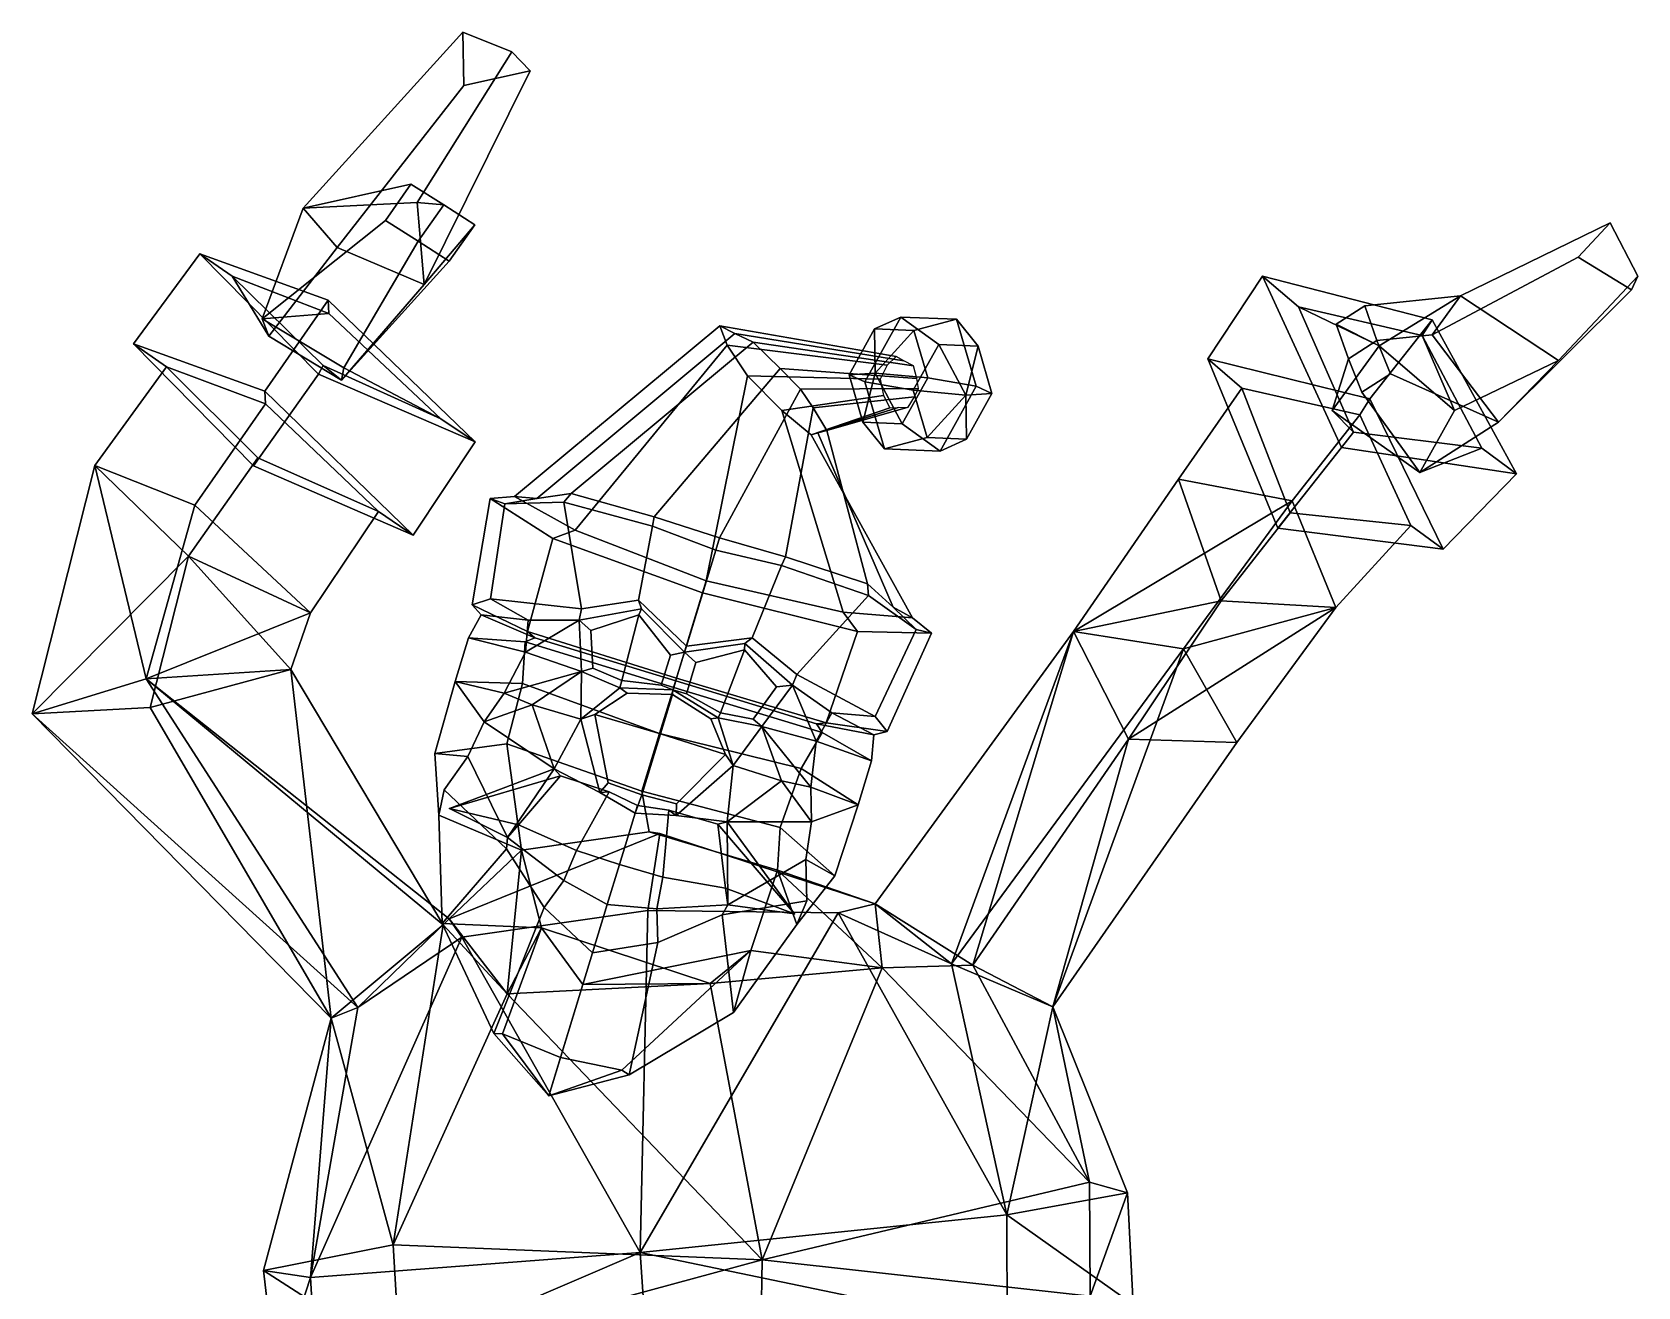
# Model space of a CAD drawing. Extents: x -182 to 281, y -162 to 401.
# Drawn here: x -181.6 to 281.2, y 39.6 to 401.4 of the extents above; entities that cross this region are included whole.
import ezdxf

# ---------------------------------------------------------------- set-up
doc = ezdxf.new("R2010")
doc.units = 0

msp = doc.modelspace()

# ---------------------------------------------------------------- linework, layer by layer
for p in [(-61.288147, 177.520264, 96.495125), (38.173832, 147.111694, 96.495125)]:
    msp.add_point(p)
for points in [[(-43.331459, 395.723022, 42.969158), (-70.581696, 352.260071, 23.750259), (-103.465965, 350.640076, 49.609447), (-57.429802, 401.415527, 58.171917)], [(-57.137585, 386.040833, 73.63443), (-57.429802, 401.415527, 58.171917), (-103.465965, 350.640076, 49.609447), (-93.678894, 339.28421, 82.69603)], [(-38.063538, 390.222717, 60.750618), (-43.331459, 395.723022, 42.969158), (-57.429802, 401.415527, 58.171917), (-57.137585, 386.040833, 73.63443)], [(-38.063538, 390.222717, 60.750618), (-68.595261, 328.654083, 54.759678), (-70.581696, 352.260071, 23.750259), (-43.331459, 395.723022, 42.969158)], [(-38.063538, 390.222717, 60.750618), (-57.137585, 386.040833, 73.63443), (-93.678894, 339.28421, 82.69603), (-68.595261, 328.654083, 54.759678)], [(-72.382866, 357.551208, -0.356585), (-79.748909, 347.099457, -2.347645), (-115.23336, 318.691681, 35.254513), (-103.465965, 350.640076, 49.609447)], [(-62.931332, 351.558563, 1.654973), (-72.382866, 357.551208, -0.356585), (-103.465965, 350.640076, 49.609447), (-70.581696, 352.260071, 23.750259)], [(-62.931332, 351.558563, 1.654973), (-70.339233, 341.091309, -0.218497), (-79.748909, 347.099457, -2.347645), (-72.382866, 357.551208, -0.356585)], [(-53.964714, 345.813354, 4.344434), (-62.931332, 351.558563, 1.654973), (-70.581696, 352.260071, 23.750259), (-68.595261, 328.654083, 54.759678)], [(-93.678894, 339.28421, 82.69603), (-103.465965, 350.640076, 49.609447), (-115.23336, 318.691681, 35.254513), (-113.314415, 313.693726, 58.700809)], [(-53.964714, 345.813354, 4.344434), (-61.356194, 335.329529, 2.358349), (-70.339233, 341.091309, -0.218497), (-62.931332, 351.558563, 1.654973)], [(-70.339233, 341.091309, -0.218497), (-91.714615, 304.635864, 26.365694), (-115.23336, 318.691681, 35.254513), (-79.748909, 347.099457, -2.347645)], [(-53.964714, 345.813354, 4.344434), (-68.595261, 328.654083, 54.759678), (-92.374031, 301.002106, 52.901009), (-61.356194, 335.329529, 2.358349)], [(264.014038, 336.540985, 135.046036), (273.203552, 346.400024, 118.29361), (230.149704, 325.334412, 68.560349), (221.941742, 314.128418, 108.054054)], [(281.239563, 331.018799, 105.087753), (258.352936, 306.765472, 55.172382), (230.149704, 325.334412, 68.560349), (273.203552, 346.400024, 118.29361)], [(279.379181, 327.081665, 128.073349), (281.239563, 331.018799, 105.087753), (273.203552, 346.400024, 118.29361), (264.014038, 336.540985, 135.046036)], [(-68.595261, 328.654083, 54.759678), (-93.678894, 339.28421, 82.69603), (-113.314415, 313.693726, 58.700809), (-92.374031, 301.002106, 52.901009)], [(-61.356194, 335.329529, 2.358349), (-92.374031, 301.002106, 52.901009), (-91.714615, 304.635864, 26.365694), (-70.339233, 341.091309, -0.218497)], [(-133.222137, 337.479706, 48.344162), (-96.224243, 324.080139, 0.219764), (-114.524834, 297.842316, -4.89197), (-152.314301, 311.488831, 40.795666)], [(-117.764183, 276.335297, 79.694145), (-99.058899, 302.796539, 90.537102), (-133.222137, 337.479706, 48.344162), (-152.314301, 311.488831, 40.795666)], [(-133.222137, 337.479706, 48.344162), (-123.859131, 330.999298, 48.049389), (-96.092262, 320.310974, 13.299046), (-96.224243, 324.080139, 0.219764)], [(-99.058899, 302.796539, 90.537102), (-97.707047, 305.268585, 78.372086), (-123.859131, 330.999298, 48.049389), (-133.222137, 337.479706, 48.344162)], [(279.379181, 327.081665, 128.073349), (264.014038, 336.540985, 135.046036), (221.941742, 314.128418, 108.054054), (241.077652, 288.895355, 85.25312)], [(-113.314415, 313.693726, 58.700809), (-115.23336, 318.691681, 35.254513), (-96.092262, 320.310974, 13.299046), (-123.859131, 330.999298, 48.049389)], [(-92.374031, 301.002106, 52.901009), (-113.314415, 313.693726, 58.700809), (-123.859131, 330.999298, 48.049389), (-97.707047, 305.268585, 78.372086)], [(177.46756, 258.369415, 89.595314), (195.823151, 281.673492, 104.334846), (173.064194, 331.020599, 55.627464), (157.256241, 307.183136, 40.417313)], [(221.947891, 318.413086, 19.353752), (204.019135, 295.70929, 3.225759), (157.256241, 307.183136, 40.417313), (173.064194, 331.020599, 55.627464)], [(195.823151, 281.673492, 104.334846), (199.296387, 286.053589, 93.787209), (183.379303, 322.2117, 56.76479), (173.064194, 331.020599, 55.627464)], [(221.947891, 318.413086, 19.353752), (173.064194, 331.020599, 55.627464), (183.379303, 322.2117, 56.76479), (219.08786, 313.886597, 29.407591)], [(279.379181, 327.081665, 128.073349), (241.077652, 288.895355, 85.25312), (258.352936, 306.765472, 55.172382), (281.239563, 331.018799, 105.087753)], [(-71.706795, 256.383179, 35.820564), (-114.524834, 297.842316, -4.89197), (-96.224243, 324.080139, 0.219764), (-53.910461, 283.259918, 43.449036)], [(-53.910461, 283.259918, 43.449036), (-96.224243, 324.080139, 0.219764), (-96.092262, 320.310974, 13.299046), (-63.774525, 289.923706, 44.340961)], [(202.522339, 322.512054, 120.898575), (230.149704, 325.334412, 68.560349), (206.688095, 310.925049, 49.770744), (194.314362, 317.193024, 112.42514)], [(205.996277, 312.531738, 125.095612), (221.941742, 314.128418, 108.054054), (230.149704, 325.334412, 68.560349), (202.522339, 322.512054, 120.898575)], [(258.352936, 306.765472, 55.172382), (228.343521, 292.335449, 42.624424), (206.688095, 310.925049, 49.770744), (230.149704, 325.334412, 68.560349)], [(-91.714615, 304.635864, 26.365694), (-63.774525, 289.923706, 44.340961), (-96.092262, 320.310974, 13.299046), (-115.23336, 318.691681, 35.254513)], [(193.160538, 292.335449, 76.481743), (206.688095, 310.925049, 49.770744), (183.379303, 322.2117, 56.76479), (199.296387, 286.053589, 93.787209)], [(228.343521, 292.335449, 42.624424), (219.08786, 313.886597, 29.407591), (183.379303, 322.2117, 56.76479), (206.688095, 310.925049, 49.770744)], [(205.996277, 312.531738, 125.095612), (202.522339, 322.512054, 120.898575), (194.314362, 317.193024, 112.42514), (197.866165, 307.205048, 116.523697)], [(-25.015427, 257.758362, 16.319866), (-42.505314, 267.548126, 37.509758), (16.609924, 316.742859, 43.510864), (18.804445, 311.180023, 32.90847)], [(-42.505314, 267.548126, 37.509758), (-36.129246, 266.958191, 60.679428), (20.984051, 314.514435, 53.793251), (16.609924, 316.742859, 43.510864)], [(69.698578, 306.59314, 22.516975), (67.50267, 307.827972, 19.859381), (16.609924, 316.742859, 43.510864), (20.984051, 314.514435, 53.793251)], [(67.50267, 307.827972, 19.859381), (64.9011, 305.409027, 16.90147), (18.804445, 311.180023, 32.90847), (16.609924, 316.742859, 43.510864)], [(58.447906, 300.57254, 28.055422), (68.853004, 319.250977, 23.087215), (61.25613, 315.834717, 9.600607), (53.898605, 302.627075, 13.113671)], [(53.898605, 302.627075, 13.113671), (61.25613, 315.834717, 9.600607), (61.410797, 303.096558, -1.106922)], [(58.447906, 300.57254, 28.055422), (72.393761, 298.136414, 34.965675), (79.751289, 311.344086, 31.452612), (68.853004, 319.250977, 23.087215)], [(68.853004, 319.250977, 23.087215), (84.89402, 318.599609, 9.376521), (72.598801, 315.374146, -0.09428), (61.25613, 315.834717, 9.600607)], [(61.25613, 315.834717, 9.600607), (72.598801, 315.374146, -0.09428), (61.410797, 303.096558, -1.106922)], [(61.410797, 303.096558, -1.106922), (72.598801, 315.374146, -0.09428), (76.583992, 301.705933, -6.276142)], [(68.853004, 319.250977, 23.087215), (79.751289, 311.344086, 31.452612), (91.093956, 310.883484, 21.757725), (84.89402, 318.599609, 9.376521)], [(72.598801, 315.374146, -0.09428), (84.89402, 318.599609, 9.376521), (90.529869, 299.269806, 0.634093), (76.583992, 301.705933, -6.276142)], [(91.093956, 310.883484, 21.757725), (95.079147, 297.215271, 15.575863), (90.529869, 299.269806, 0.634093), (84.89402, 318.599609, 9.376521)], [(197.866165, 307.205048, 116.523697), (194.314362, 317.193024, 112.42514), (206.688095, 310.925049, 49.770744), (193.160538, 292.335449, 76.481743)], [(225.114136, 252.279114, 43.367943), (204.019135, 295.70929, 3.225759), (221.947891, 318.413086, 19.353752), (246.228409, 273.989746, 59.194878)], [(246.228409, 273.989746, 59.194878), (221.947891, 318.413086, 19.353752), (219.08786, 313.886597, 29.407591), (236.220657, 281.438965, 59.723995)], [(-152.314301, 311.488831, 40.795666), (-114.524834, 297.842316, -4.89197), (-114.332039, 294.199188, 7.587333), (-142.813751, 304.902161, 40.536068)], [(-117.764183, 276.335297, 79.694145), (-152.314301, 311.488831, 40.795666), (-142.813751, 304.902161, 40.536068), (-116.50061, 278.615814, 68.430679)], [(-36.129246, 266.958191, 60.679428), (-26.232443, 268.407837, 88.605896), (26.228296, 311.96524, 66.555588), (20.984051, 314.514435, 53.793251)], [(-26.232443, 268.407837, 88.605896), (-2.307579, 261.632721, 101.565422), (34.018772, 304.453217, 72.305206), (26.228296, 311.96524, 66.555588)], [(12.745333, 243.186707, -2.974263), (-25.015427, 257.758362, 16.319866), (18.804445, 311.180023, 32.90847), (24.599674, 302.267792, 25.398046)], [(64.9011, 305.409027, 16.90147), (62.84491, 301.360229, 14.668511), (24.599674, 302.267792, 25.398046), (18.804445, 311.180023, 32.90847)], [(72.433411, 305.162292, 25.821539), (69.698578, 306.59314, 22.516975), (20.984051, 314.514435, 53.793251), (26.228296, 311.96524, 66.555588)], [(73.392418, 301.528625, 27.134125), (72.433411, 305.162292, 25.821539), (26.228296, 311.96524, 66.555588), (34.018772, 304.453217, 72.305206)], [(72.393761, 298.136414, 34.965675), (87.56691, 296.745789, 29.796492), (79.751289, 311.344086, 31.452612)], [(79.751289, 311.344086, 31.452612), (87.56691, 296.745789, 29.796492), (91.093956, 310.883484, 21.757725)], [(87.56691, 296.745789, 29.796492), (95.079147, 297.215271, 15.575863), (91.093956, 310.883484, 21.757725)], [(209.935608, 302.916687, 128.655502), (205.996277, 312.531738, 125.095612), (197.866165, 307.205048, 116.523697), (201.710739, 297.58136, 120.14817)], [(209.935608, 302.916687, 128.655502), (241.077652, 288.895355, 85.25312), (221.941742, 314.128418, 108.054054), (205.996277, 312.531738, 125.095612)], [(218.367493, 274.441833, 65.613647), (236.220657, 281.438965, 59.723995), (219.08786, 313.886597, 29.407591), (228.343521, 292.335449, 42.624424)], [(177.46756, 258.369415, 89.595314), (157.256241, 307.183136, 40.417313), (167.079407, 298.744598, 41.574425), (181.033524, 262.802155, 78.861771)], [(204.019135, 295.70929, 3.225759), (201.148361, 291.089935, 13.430291), (167.079407, 298.744598, 41.574425), (157.256241, 307.183136, 40.417313)], [(201.710739, 297.58136, 120.14817), (197.866165, 307.205048, 116.523697), (193.160538, 292.335449, 76.481743), (218.367493, 274.441833, 65.613647)], [(241.077652, 288.895355, 85.25312), (218.367493, 274.441833, 65.613647), (228.343521, 292.335449, 42.624424), (258.352936, 306.765472, 55.172382)], [(-142.813751, 304.902161, 40.536068), (-114.332039, 294.199188, 7.587333), (-134.7117, 265.024017, 1.205605), (-163.485367, 276.44104, 32.34222)], [(-136.455444, 250.316162, 57.874973), (-116.50061, 278.615814, 68.430679), (-142.813751, 304.902161, 40.536068), (-163.485367, 276.44104, 32.34222)], [(-117.764183, 276.335297, 79.694145), (-71.706795, 256.383179, 35.820564), (-53.910461, 283.259918, 43.449036), (-99.058899, 302.796539, 90.537102)], [(-99.058899, 302.796539, 90.537102), (-53.910461, 283.259918, 43.449036), (-63.774525, 289.923706, 44.340961), (-97.707047, 305.268585, 78.372086)], [(-92.374031, 301.002106, 52.901009), (-97.707047, 305.268585, 78.372086), (-63.774525, 289.923706, 44.340961), (-91.714615, 304.635864, 26.365694)], [(16.523237, 255.543701, 108.993706), (39.87957, 298.496796, 75.548729), (34.018772, 304.453217, 72.305206), (-2.307579, 261.632721, 101.565422)], [(12.745333, 243.186707, -2.974263), (24.599674, 302.267792, 25.398046), (34.562496, 292.326996, 31.566265), (52.198772, 234.151611, 16.319864)], [(63.792992, 296.578064, 16.024563), (34.562496, 292.326996, 31.566265), (24.599674, 302.267792, 25.398046), (62.84491, 301.360229, 14.668511)], [(73.859673, 298.671478, 27.827011), (73.392418, 301.528625, 27.134125), (34.018772, 304.453217, 72.305206), (39.87957, 298.496796, 75.548729)], [(53.898605, 302.627075, 13.113671), (61.410797, 303.096558, -1.106922), (57.883747, 288.958832, 6.931847)], [(58.447906, 300.57254, 28.055422), (53.898605, 302.627075, 13.113671), (57.883747, 288.958832, 6.931847), (64.083733, 281.242737, 19.313017)], [(57.883747, 288.958832, 6.931847), (61.410797, 303.096558, -1.106922), (69.226418, 288.49826, -2.76304)], [(61.410797, 303.096558, -1.106922), (76.583992, 301.705933, -6.276142), (69.226418, 288.49826, -2.76304)], [(69.226418, 288.49826, -2.76304), (76.583992, 301.705933, -6.276142), (90.529869, 299.269806, 0.634093), (80.124748, 280.59137, 5.602323)], [(209.935608, 302.916687, 128.655502), (201.710739, 297.58136, 120.14817), (218.367493, 274.441833, 65.613647), (241.077652, 288.895355, 85.25312)], [(-71.706795, 256.383179, 35.820564), (-81.747459, 263.155457, 36.767052), (-114.332039, 294.199188, 7.587333), (-114.524834, 297.842316, -4.89197)], [(16.523237, 255.543701, 108.993706), (35.539639, 250.061676, 101.565422), (43.517406, 293.088989, 71.496147), (39.87957, 298.496796, 75.548729)], [(65.650902, 293.070526, 18.393976), (42.943272, 285.237457, 41.267895), (34.562496, 292.326996, 31.566265), (63.792992, 296.578064, 16.024563)], [(73.859673, 298.671478, 27.827011), (39.87957, 298.496796, 75.548729), (43.517406, 293.088989, 71.496147), (72.724472, 296.205475, 26.605541)], [(72.724472, 296.205475, 26.605541), (43.517406, 293.088989, 71.496147), (47.498814, 286.517059, 64.743851), (70.93766, 293.242096, 24.637871)], [(58.447906, 300.57254, 28.055422), (64.083733, 281.242737, 19.313017), (76.378906, 284.46817, 28.783852), (72.393761, 298.136414, 34.965675)], [(72.393761, 298.136414, 34.965675), (76.378906, 284.46817, 28.783852), (87.56691, 296.745789, 29.796492)], [(76.378906, 284.46817, 28.783852), (87.721573, 284.007599, 19.088964), (87.56691, 296.745789, 29.796492)], [(87.721573, 284.007599, 19.088964), (80.124748, 280.59137, 5.602323), (90.529869, 299.269806, 0.634093), (95.079147, 297.215271, 15.575863)], [(87.56691, 296.745789, 29.796492), (87.721573, 284.007599, 19.088964), (95.079147, 297.215271, 15.575863)], [(148.86731, 272.524384, 24.601927), (161.116409, 237.444519, 62.584347), (181.033524, 262.802155, 78.861771), (167.079407, 298.744598, 41.574425)], [(201.148361, 291.089935, 13.430291), (181.583893, 266.22821, -3.994285), (148.86731, 272.524384, 24.601927), (167.079407, 298.744598, 41.574425)], [(-134.7117, 265.024017, 1.205605), (-114.332039, 294.199188, 7.587333), (-81.747459, 263.155457, 36.767052), (-101.34845, 233.962402, 28.507124)], [(52.198772, 234.151611, 16.319864), (34.562496, 292.326996, 31.566265), (42.943272, 285.237457, 41.267895), (72.17292, 232.487488, 37.509758)], [(59.162842, 242.299866, 88.605896), (47.498814, 286.517059, 64.743851), (43.517406, 293.088989, 71.496147), (35.539639, 250.061676, 101.565422)], [(68.016975, 293.191772, 21.186226), (44.897614, 285.904083, 51.75639), (42.943272, 285.237457, 41.267895), (65.650902, 293.070526, 18.393976)], [(70.93766, 293.242096, 24.637871), (47.498814, 286.517059, 64.743851), (44.897614, 285.904083, 51.75639), (68.016975, 293.191772, 21.186226)], [(218.367493, 274.441833, 65.613647), (193.160538, 292.335449, 76.481743), (199.296387, 286.053589, 93.787209), (236.220657, 281.438965, 59.723995)], [(225.114136, 252.279114, 43.367943), (215.844727, 259.170288, 43.870655), (201.148361, 291.089935, 13.430291), (204.019135, 295.70929, 3.225759)], [(64.083733, 281.242737, 19.313017), (57.883747, 288.958832, 6.931847), (69.226418, 288.49826, -2.76304), (80.124748, 280.59137, 5.602323)], [(194.209778, 235.525635, 27.037722), (181.583893, 266.22821, -3.994285), (201.148361, 291.089935, 13.430291), (215.844727, 259.170288, 43.870655)], [(72.17292, 232.487488, 37.509758), (42.943272, 285.237457, 41.267895), (44.897614, 285.904083, 51.75639), (66.557045, 235.563843, 60.679428)], [(66.557045, 235.563843, 60.679428), (44.897614, 285.904083, 51.75639), (47.498814, 286.517059, 64.743851), (59.162842, 242.299866, 88.605896)], [(64.083733, 281.242737, 19.313017), (80.124748, 280.59137, 5.602323), (87.721573, 284.007599, 19.088964), (76.378906, 284.46817, 28.783852)], [(246.228409, 273.989746, 59.194878), (236.220657, 281.438965, 59.723995), (199.296387, 286.053589, 93.787209), (195.823151, 281.673492, 104.334846)], [(-101.34845, 233.962402, 28.507124), (-81.747459, 263.155457, 36.767052), (-116.50061, 278.615814, 68.430679), (-136.455444, 250.316162, 57.874973)], [(-117.764183, 276.335297, 79.694145), (-116.50061, 278.615814, 68.430679), (-81.747459, 263.155457, 36.767052), (-71.706795, 256.383179, 35.820564)], [(225.114136, 252.279114, 43.367943), (246.228409, 273.989746, 59.194878), (195.823151, 281.673492, 104.334846), (177.46756, 258.369415, 89.595314)], [(-163.485367, 276.44104, 32.34222), (-148.709091, 214.89859, -8.224616), (-181.562134, 204.868652, 18.685047)], [(-136.455444, 250.316162, 57.874973), (-163.485367, 276.44104, 32.34222), (-181.562134, 204.868652, 18.685047)], [(-163.485367, 276.44104, 32.34222), (-134.7117, 265.024017, 1.205605), (-148.709091, 214.89859, -8.224616)], [(161.116409, 237.444519, 62.584347), (148.86731, 272.524384, 24.601927), (118.586517, 228.606995, 19.969505)], [(181.583893, 266.22821, -3.994285), (118.586517, 228.606995, 19.969505), (148.86731, 272.524384, 24.601927)], [(-101.34845, 233.962402, 28.507124), (-148.709091, 214.89859, -8.224616), (-134.7117, 265.024017, 1.205605)], [(-49.439419, 237.964417, 77.739914), (-45.282684, 265.402649, 61.73048), (-49.538864, 266.960541, 35.851646), (-54.737995, 236.276001, 40.018829)], [(-54.737995, 236.276001, 40.018829), (-49.538864, 266.960541, 35.851646), (-31.511503, 255.420532, 12.511165), (-38.794083, 228.537994, 13.866787)], [(-45.282684, 265.402649, 61.73048), (-36.129246, 266.958191, 60.679428), (-42.505314, 267.548126, 37.509758), (-49.538864, 266.960541, 35.851646)], [(-49.538864, 266.960541, 35.851646), (-42.505314, 267.548126, 37.509758), (-25.015427, 257.758362, 16.319866), (-31.511503, 255.420532, 12.511165)], [(-23.175226, 235.089172, 96.802116), (-28.318348, 265.834351, 92.966484), (-45.282684, 265.402649, 61.73048), (-49.439419, 237.964417, 77.739914)], [(-28.318348, 265.834351, 92.966484), (-26.232443, 268.407837, 88.605896), (-36.129246, 266.958191, 60.679428), (-45.282684, 265.402649, 61.73048)], [(-2.718403, 258.959625, 106.255333), (-2.307579, 261.632721, 101.565422), (-26.232443, 268.407837, 88.605896), (-28.318348, 265.834351, 92.966484)], [(-6.768889, 237.650024, 108.592934), (-2.718403, 258.959625, 106.255333), (-28.318348, 265.834351, 92.966484), (-23.175226, 235.089172, 96.802116)], [(181.583893, 266.22821, -3.994285), (150.234543, 223.536316, -4.016514), (118.586517, 228.606995, 19.969505)], [(194.209778, 235.525635, 27.037722), (150.234543, 223.536316, -4.016514), (181.583893, 266.22821, -3.994285)], [(15.459781, 252.065277, 112.282356), (16.523237, 255.543701, 108.993706), (-2.307579, 261.632721, 101.565422), (-2.718403, 258.959625, 106.255333)], [(161.116409, 237.444519, 62.584347), (194.209778, 235.525635, 27.037722), (215.844727, 259.170288, 43.870655), (181.033524, 262.802155, 78.861771)], [(225.114136, 252.279114, 43.367943), (177.46756, 258.369415, 89.595314), (181.033524, 262.802155, 78.861771), (215.844727, 259.170288, 43.870655)], [(-38.794083, 228.537994, 13.866787), (-31.511503, 255.420532, 12.511165), (11.688207, 239.729004, -7.526242), (4.160269, 215.106262, -5.901319)], [(-31.511503, 255.420532, 12.511165), (-25.015427, 257.758362, 16.319866), (12.745333, 243.186707, -2.974263), (11.688207, 239.729004, -7.526242)], [(6.995676, 224.380432, 112.074959), (15.459781, 252.065277, 112.282356), (-2.718403, 258.959625, 106.255333), (-6.768889, 237.650024, 108.592934)], [(15.459781, 252.065277, 112.282356), (34.385452, 247.615845, 106.255333), (35.539639, 250.061676, 101.565422), (16.523237, 255.543701, 108.993706)], [(-136.455444, 250.316162, 57.874973), (-181.562134, 204.868652, 18.685047), (-147.512222, 206.663635, 48.176128)], [(-136.455444, 250.316162, 57.874973), (-147.512222, 206.663635, 48.176128), (-106.953873, 217.637909, 24.349375)], [(-136.455444, 250.316162, 57.874973), (-106.953873, 217.637909, 24.349375), (-101.34845, 233.962402, 28.507124)], [(6.995676, 224.380432, 112.074959), (25.977287, 226.794189, 108.592934), (34.385452, 247.615845, 106.255333), (15.459781, 252.065277, 112.282356)], [(34.385452, 247.615845, 106.255333), (59.453072, 238.999939, 92.966484), (59.162842, 242.299866, 88.605896), (35.539639, 250.061676, 101.565422)], [(25.977287, 226.794189, 108.592934), (38.830673, 216.13208, 96.802124), (59.453072, 238.999939, 92.966484), (34.385452, 247.615845, 106.255333)], [(56.276978, 228.580902, 12.511165), (11.688207, 239.729004, -7.526242), (12.745333, 243.186707, -2.974263), (52.198772, 234.151611, 16.319864)], [(59.453072, 238.999939, 92.966484), (73.275734, 229.155701, 61.73048), (66.557045, 235.563843, 60.679428), (59.162842, 242.299866, 88.605896)], [(-49.439419, 237.964417, 77.739914), (-54.737995, 236.276001, 40.018829), (-52.165653, 233.383789, 41.26128), (-38.581959, 231.867706, 78.249641)], [(-54.737995, 236.276001, 40.018829), (-38.794083, 228.537994, 13.866787), (-36.64621, 226.718018, 14.896185), (-52.165653, 233.383789, 41.26128)], [(-38.581959, 231.867706, 78.249641), (-23.859228, 231.850739, 94.976685), (-23.175226, 235.089172, 96.802116), (-49.439419, 237.964417, 77.739914)], [(-6.768889, 237.650024, 108.592934), (-23.175226, 235.089172, 96.802116), (-23.859228, 231.850739, 94.976685), (-5.916211, 235.073608, 107.094681)], [(6.995676, 224.380432, 112.074959), (-6.768889, 237.650024, 108.592934), (-5.916211, 235.073608, 107.094681), (6.445548, 222.581055, 109.102104)], [(47.281986, 202.221893, 13.866786), (4.160269, 215.106262, -5.901319), (11.688207, 239.729004, -7.526242), (56.276978, 228.580902, 12.511165)], [(38.830673, 216.13208, 96.802124), (61.378555, 204.083954, 77.739914), (73.275734, 229.155701, 61.73048), (59.453072, 238.999939, 92.966484)], [(161.116409, 237.444519, 62.584347), (118.586517, 228.606995, 19.969505), (134.459152, 197.562866, 52.584377)], [(194.209778, 235.525635, 27.037722), (161.116409, 237.444519, 62.584347), (134.459152, 197.562866, 52.584377)], [(-101.34845, 233.962402, 28.507124), (-106.953873, 217.637909, 24.349375), (-148.709091, 214.89859, -8.224616)], [(-38.581959, 231.867706, 78.249641), (-52.165653, 233.383789, 41.26128), (-55.771378, 226.735535, 42.462151), (-39.361099, 222.571838, 78.655991)], [(-55.771378, 226.735535, 42.462151), (-52.165653, 233.383789, 41.26128), (-36.64621, 226.718018, 14.896185), (-39.411728, 225.58139, 12.672511)], [(-39.361099, 222.571838, 78.655991), (-23.859228, 231.850739, 94.976685), (-38.581959, 231.867706, 78.249641)], [(-23.227762, 217.053162, 98.549286), (-23.859228, 231.850739, 94.976685), (-39.361099, 222.571838, 78.655991)], [(-6.717848, 233.336914, 104.469696), (-5.916211, 235.073608, 107.094681), (-23.859228, 231.850739, 94.976685), (-20.580158, 228.823944, 94.654121)], [(-19.976107, 217.983826, 97.547943), (-20.580158, 228.823944, 94.654121), (-23.859228, 231.850739, 94.976685), (-23.227762, 217.053162, 98.549286)], [(-11.557024, 214.432617, 102.640167), (-6.717848, 233.336914, 104.469696), (-20.580158, 228.823944, 94.654121), (-19.976107, 217.983826, 97.547943)], [(2.451515, 221.779114, 106.095726), (-6.717848, 233.336914, 104.469696), (-11.557024, 214.432617, 102.640167), (-0.214114, 213.060242, 106.939926)], [(-6.717848, 233.336914, 104.469696), (2.451515, 221.779114, 106.095726), (6.445548, 222.581055, 109.102104), (-5.916211, 235.073608, 107.094681)], [(77.67543, 228.06723, 35.851646), (56.276978, 228.580902, 12.511165), (52.198772, 234.151611, 16.319864), (72.17292, 232.487488, 37.509758)], [(73.275734, 229.155701, 61.73048), (77.67543, 228.06723, 35.851646), (72.17292, 232.487488, 37.509758), (66.557045, 235.563843, 60.679428)], [(194.209778, 235.525635, 27.037722), (134.459152, 197.562866, 52.584377), (165.63797, 196.576965, 22.673141)], [(194.209778, 235.525635, 27.037722), (165.63797, 196.576965, 22.673141), (150.234543, 223.536316, -4.016514)], [(-38.794083, 228.537994, 13.866787), (4.160269, 215.106262, -5.901319), (3.939982, 214.385712, -2.27502), (-36.64621, 226.718018, 14.896185)], [(6.995676, 224.380432, 112.074959), (6.445548, 222.581055, 109.102104), (23.829668, 225.13504, 107.094681), (25.977287, 226.794189, 108.592934)], [(25.977287, 226.794189, 108.592934), (23.829668, 225.13504, 107.094681), (37.586826, 213.064789, 94.976685), (38.830673, 216.13208, 96.802124)], [(64.827133, 199.721283, 40.018829), (47.281986, 202.221893, 13.866786), (56.276978, 228.580902, 12.511165), (77.67543, 228.06723, 35.851646)], [(61.378555, 204.083954, 77.739914), (64.827133, 199.721283, 40.018829), (77.67543, 228.06723, 35.851646), (73.275734, 229.155701, 61.73048)], [(89.60009, 132.402771, 38.281456), (118.586517, 228.606995, 19.969505), (61.45768, 150.016907, -3.202305)], [(83.396431, 132.74173, -37.31321), (61.45768, 150.016907, -3.202305), (118.586517, 228.606995, 19.969505)], [(83.396431, 132.74173, -37.31321), (118.586517, 228.606995, 19.969505), (150.234543, 223.536316, -4.016514)], [(89.60009, 132.402771, 38.281456), (134.459152, 197.562866, 52.584377), (118.586517, 228.606995, 19.969505)], [(-39.361099, 222.571838, 78.655991), (-55.771378, 226.735535, 42.462151), (-59.649742, 214.124481, 44.641083), (-45.525993, 210.758972, 78.504814)], [(-59.649742, 214.124481, 44.641083), (-55.771378, 226.735535, 42.462151), (-39.411728, 225.58139, 12.672511), (-40.206776, 213.592957, 11.188781)], [(-45.525993, 210.758972, 78.504814), (-23.227762, 217.053162, 98.549286), (-39.361099, 222.571838, 78.655991)], [(-40.206776, 213.592957, 11.188781), (-39.411728, 225.58139, 12.672511), (3.34281, 212.432434, -2.405131), (-0.7142, 199.162598, -0.945824)], [(-39.411728, 225.58139, 12.672511), (-36.64621, 226.718018, 14.896185), (3.939982, 214.385712, -2.27502), (3.34281, 212.432434, -2.405131)], [(-0.214114, 213.060242, 106.939926), (3.141952, 211.775452, 110.144325), (6.445548, 222.581055, 109.102104), (2.451515, 221.779114, 106.095726)], [(6.997654, 210.575073, 107.318283), (9.776532, 219.664368, 106.276039), (6.445548, 222.581055, 109.102104), (3.141952, 211.775452, 110.144325)], [(23.793125, 223.28186, 104.268646), (23.829668, 225.13504, 107.094681), (6.445548, 222.581055, 109.102104), (9.776532, 219.664368, 106.276039)], [(9.776532, 219.664368, 106.276039), (6.997654, 210.575073, 107.318283), (16.858625, 205.104706, 102.009956), (23.793125, 223.28186, 104.268646)], [(16.858625, 205.104706, 102.009956), (26.294333, 203.261475, 95.723228), (32.983051, 212.572968, 92.150627), (23.793125, 223.28186, 104.268646)], [(23.793125, 223.28186, 104.268646), (32.983051, 212.572968, 92.150627), (37.586826, 213.064789, 94.976685), (23.829668, 225.13504, 107.094681)], [(112.626999, 120.354584, -5.009046), (83.396431, 132.74173, -37.31321), (150.234543, 223.536316, -4.016514)], [(165.63797, 196.576965, 22.673141), (112.626999, 120.354584, -5.009046), (150.234543, 223.536316, -4.016514)], [(-63.074158, 144.032959, 46.846607), (-148.709091, 214.89859, -8.224616), (-106.953873, 217.637909, 24.349375)], [(-147.512222, 206.663635, 48.176128), (-95.330513, 117.085205, 29.296951), (-106.953873, 217.637909, 24.349375)], [(-95.330513, 117.085205, 29.296951), (-63.074158, 144.032959, 46.846607), (-106.953873, 217.637909, 24.349375)], [(-11.557024, 214.432617, 102.640167), (-19.976107, 217.983826, 97.547943), (-23.227762, 217.053162, 98.549286), (-12.164998, 212.331512, 104.835999)], [(-87.646973, 120.114136, -11.444348), (-181.562134, 204.868652, 18.685047), (-148.709091, 214.89859, -8.224616)], [(-63.074158, 144.032959, 46.846607), (-61.383694, 145.71759, 5.24314), (-148.709091, 214.89859, -8.224616)], [(-87.646973, 120.114136, -11.444348), (-148.709091, 214.89859, -8.224616), (-61.383694, 145.71759, 5.24314)], [(-55.973637, 192.565308, 78.12674), (-51.242462, 202.548157, 77.948036), (-59.649742, 214.124481, 44.641083), (-65.534309, 193.38446, 46.003769)], [(-65.534309, 193.38446, 46.003769), (-59.649742, 214.124481, 44.641083), (-40.206776, 213.592957, 11.188781), (-44.707779, 196.159485, 14.099626)], [(-45.525993, 210.758972, 78.504814), (-59.649742, 214.124481, 44.641083), (-51.242462, 202.548157, 77.948036)], [(-37.488949, 207.447723, 101.72583), (-23.227762, 217.053162, 98.549286), (-45.525993, 210.758972, 78.504814)], [(-44.707779, 196.159485, 14.099626), (-40.206776, 213.592957, 11.188781), (-0.7142, 199.162598, -0.945824), (-5.789786, 182.561066, 3.485335)], [(-37.488949, 207.447723, 101.72583), (-23.451691, 203.316467, 104.760269), (-23.227762, 217.053162, 98.549286)], [(-23.451691, 203.316467, 104.760269), (-12.164998, 212.331512, 104.835999), (-23.227762, 217.053162, 98.549286)], [(-11.557024, 214.432617, 102.640167), (-12.164998, 212.331512, 104.835999), (3.141952, 211.775452, 110.144325), (-0.214114, 213.060242, 106.939926)], [(46.140728, 199.425415, 12.67251), (3.34281, 212.432434, -2.405131), (3.939982, 214.385712, -2.27502), (44.483604, 201.914124, 14.896184)], [(47.281986, 202.221893, 13.866786), (44.483604, 201.914124, 14.896184), (3.939982, 214.385712, -2.27502), (4.160269, 215.106262, -5.901319)], [(26.294333, 203.261475, 95.723228), (28.78862, 201.150146, 98.549286), (37.586826, 213.064789, 94.976685), (32.983051, 212.572968, 92.150627)], [(28.78862, 201.150146, 98.549286), (44.415833, 196.958679, 78.655991), (37.586826, 213.064789, 94.976685)], [(48.968079, 205.100952, 78.249641), (61.378555, 204.083954, 77.739914), (38.830673, 216.13208, 96.802124), (37.586826, 213.064789, 94.976685)], [(44.415833, 196.958679, 78.655991), (48.968079, 205.100952, 78.249641), (37.586826, 213.064789, 94.976685)], [(-51.242462, 202.548157, 77.948036), (-37.488949, 207.447723, 101.72583), (-45.525993, 210.758972, 78.504814)], [(-19.362778, 204.659302, 122.216965), (-10.091679, 210.780518, 121.01963), (-12.164998, 212.331512, 104.835999), (-23.451691, 203.316467, 104.760269)], [(-0.471216, 199.073578, 128.666168), (2.983714, 210.374146, 124.536148), (-10.091679, 210.780518, 121.01963), (-19.362778, 204.659302, 122.216965)], [(2.983714, 210.374146, 124.536148), (3.141952, 211.775452, 110.144325), (-12.164998, 212.331512, 104.835999), (-10.091679, 210.780518, 121.01963)], [(40.095997, 189.041931, 11.188781), (-0.7142, 199.162598, -0.945824), (3.34281, 212.432434, -2.405131), (46.140728, 199.425415, 12.67251)], [(-0.471216, 199.073578, 128.666168), (18.314104, 193.14032, 122.216965), (14.05095, 203.399384, 121.01963), (2.983714, 210.374146, 124.536148)], [(2.983714, 210.374146, 124.536148), (14.05095, 203.399384, 121.01963), (16.142923, 203.67691, 104.835999), (3.141952, 211.775452, 110.144325)], [(16.858625, 205.104706, 102.009956), (6.997654, 210.575073, 107.318283), (3.141952, 211.775452, 110.144325), (16.142923, 203.67691, 104.835999)], [(-147.512222, 206.663635, 48.176128), (-181.562134, 204.868652, 18.685047), (-95.330513, 117.085205, 29.296951)], [(-95.330513, 117.085205, 29.296951), (-181.562134, 204.868652, 18.685047), (-87.646973, 120.114136, -11.444348)], [(-31.118048, 188.96405, 98.608398), (-37.488949, 207.447723, 101.72583), (-51.242462, 202.548157, 77.948036)], [(-31.118048, 188.96405, 98.608398), (-23.451691, 203.316467, 104.760269), (-37.488949, 207.447723, 101.72583)], [(-15.539255, 184.931427, 117.381264), (-19.362778, 204.659302, 122.216965), (-23.451691, 203.316467, 104.760269), (-17.896173, 182.181641, 104.511536)], [(-5.865807, 181.42865, 122.61129), (-0.471216, 199.073578, 128.666168), (-19.362778, 204.659302, 122.216965), (-15.539255, 184.931427, 117.381264)], [(18.314104, 193.14032, 122.216965), (20.458872, 189.891663, 104.760262), (16.142923, 203.67691, 104.835999), (14.05095, 203.399384, 121.01963)], [(16.858625, 205.104706, 102.009956), (16.142923, 203.67691, 104.835999), (28.78862, 201.150146, 98.549286), (26.294333, 203.261475, 95.723228)], [(20.458872, 189.891663, 104.760262), (28.78862, 201.150146, 98.549286), (16.142923, 203.67691, 104.835999)], [(48.968079, 205.100952, 78.249641), (44.415833, 196.958679, 78.655991), (60.348888, 191.234009, 42.462151), (61.077271, 198.761963, 41.26128)], [(61.378555, 204.083954, 77.739914), (48.968079, 205.100952, 78.249641), (61.077271, 198.761963, 41.26128), (64.827133, 199.721283, 40.018829)], [(-55.973637, 192.565308, 78.12674), (-44.589134, 169.213684, 104.917747), (-31.118048, 188.96405, 98.608398), (-51.242462, 202.548157, 77.948036)], [(-17.896173, 182.181641, 104.511536), (-23.451691, 203.316467, 104.760269), (-31.118048, 188.96405, 98.608398)], [(-5.865807, 181.42865, 122.61129), (4.112568, 178.923279, 117.381264), (18.314104, 193.14032, 122.216965), (-0.471216, 199.073578, 128.666168)], [(34.078831, 172.071991, 14.099626), (-5.789786, 182.561066, 3.485335), (-0.7142, 199.162598, -0.945824), (40.095997, 189.041931, 11.188781)], [(34.40646, 185.467102, 101.72583), (28.78862, 201.150146, 98.549286), (20.458872, 189.891663, 104.760262)], [(34.40646, 185.467102, 101.72583), (42.921093, 183.717957, 78.504814), (28.78862, 201.150146, 98.549286)], [(42.921093, 183.717957, 78.504814), (44.415833, 196.958679, 78.655991), (28.78862, 201.150146, 98.549286)], [(56.512188, 178.610229, 44.641083), (40.095997, 189.041931, 11.188781), (46.140728, 199.425415, 12.67251), (60.348888, 191.234009, 42.462151)], [(64.827133, 199.721283, 40.018829), (61.077271, 198.761963, 41.26128), (44.483604, 201.914124, 14.896184), (47.281986, 202.221893, 13.866786)], [(60.348888, 191.234009, 42.462151), (46.140728, 199.425415, 12.67251), (44.483604, 201.914124, 14.896184), (61.077271, 198.761963, 41.26128)], [(-64.339066, 175.648376, 50.112881), (-65.534309, 193.38446, 46.003769), (-44.707779, 196.159485, 14.099626), (-40.513615, 165.559753, 33.891212)], [(-40.513615, 165.559753, 33.891212), (-44.707779, 196.159485, 14.099626), (-5.789786, 182.561066, 3.485335), (-3.708662, 170.821472, 8.910212)], [(44.415833, 196.958679, 78.655991), (42.921093, 183.717957, 78.504814), (56.512188, 178.610229, 44.641083), (60.348888, 191.234009, 42.462151)], [(112.626999, 120.354584, -5.009046), (134.459152, 197.562866, 52.584377), (89.60009, 132.402771, 38.281456)], [(165.63797, 196.576965, 22.673141), (134.459152, 197.562866, 52.584377), (112.626999, 120.354584, -5.009046)], [(-64.339066, 175.648376, 50.112881), (-62.825714, 182.887695, 81.29702), (-55.973637, 192.565308, 78.12674), (-65.534309, 193.38446, 46.003769)], [(-55.973637, 192.565308, 78.12674), (-62.825714, 182.887695, 81.29702), (-44.877762, 165.932983, 95.906563), (-44.589134, 169.213684, 104.917747)], [(4.112568, 178.923279, 117.381264), (4.03469, 175.476685, 104.511536), (20.458872, 189.891663, 104.760262), (18.314104, 193.14032, 122.216965)], [(4.03469, 175.476685, 104.511536), (18.788813, 173.705994, 98.608398), (20.458872, 189.891663, 104.760262)], [(18.788813, 173.705994, 98.608398), (34.40646, 185.467102, 101.72583), (20.458872, 189.891663, 104.760262)], [(-29.270603, 186.913696, 112.60862), (-31.118048, 188.96405, 98.608398), (-61.288147, 177.520264, 96.495125)], [(-61.288147, 177.520264, 96.495125), (-31.118048, 188.96405, 98.608398), (-44.589134, 169.213684, 104.917747)], [(-41.405651, 172.796051, 115.002632), (-29.270603, 186.913696, 112.60862), (-61.288147, 177.520264, 96.495125)], [(-15.292117, 182.365784, 112.725731), (-29.270603, 186.913696, 112.60862), (-41.405651, 172.796051, 115.002632), (-24.628557, 165.375336, 123.670197)], [(-29.270603, 186.913696, 112.60862), (-15.292117, 182.365784, 112.725731), (-17.896173, 182.181641, 104.511536), (-31.118048, 188.96405, 98.608398)], [(18.788813, 173.705994, 98.608398), (43.068829, 173.714294, 77.948036), (34.40646, 185.467102, 101.72583)], [(49.793045, 158.125366, 46.003769), (34.078831, 172.071991, 14.099626), (40.095997, 189.041931, 11.188781), (56.512188, 178.610229, 44.641083)], [(43.068829, 173.714294, 77.948036), (42.921093, 183.717957, 78.504814), (34.40646, 185.467102, 101.72583)], [(-44.877762, 165.932983, 95.906563), (-62.825714, 182.887695, 81.29702), (-64.339066, 175.648376, 50.112881), (-63.369442, 144.349823, 66.107307)], [(-24.628557, 165.375336, 123.670197), (-12.264705, 161.382568, 124.353905), (-7.070075, 178.373413, 115.474297), (-15.292117, 182.365784, 112.725731)], [(-5.865807, 181.42865, 122.61129), (-15.539255, 184.931427, 117.381264), (-17.896173, 182.181641, 104.511536), (-7.745685, 176.163605, 110.431023)], [(-7.070075, 178.373413, 115.474297), (-7.745685, 176.163605, 110.431023), (-17.896173, 182.181641, 104.511536), (-15.292117, 182.365784, 112.725731)], [(-5.865807, 181.42865, 122.61129), (-7.745685, 176.163605, 110.431023), (4.03469, 175.476685, 104.511536), (4.112568, 178.923279, 117.381264)], [(33.305546, 159.780701, 29.632683), (-3.708662, 170.821472, 8.910212), (-5.789786, 182.561066, 3.485335), (34.078831, 172.071991, 14.099626)], [(42.921093, 183.717957, 78.504814), (43.068829, 173.714294, 77.948036), (56.512188, 178.610229, 44.641083)], [(-44.589134, 169.213684, 104.917747), (-41.405651, 172.796051, 115.002632), (-61.288147, 177.520264, 96.495125)], [(0.218129, 157.778931, 123.670197), (1.978814, 177.085541, 112.725731), (-7.070075, 178.373413, 115.474297), (-12.264705, 161.382568, 124.353905)], [(-7.070075, 178.373413, 115.474297), (1.978814, 177.085541, 112.725731), (4.03469, 175.476685, 104.511536), (-7.745685, 176.163605, 110.431023)], [(1.978814, 177.085541, 112.725731), (0.218129, 157.778931, 123.670197), (18.276581, 154.549377, 115.002632), (16.110661, 173.039246, 112.60862)], [(16.110661, 173.039246, 112.60862), (18.788813, 173.705994, 98.608398), (4.03469, 175.476685, 104.511536), (1.978814, 177.085541, 112.725731)], [(41.408817, 162.79248, 78.12674), (49.793045, 158.125366, 46.003769), (56.512188, 178.610229, 44.641083), (43.068829, 173.714294, 77.948036)], [(-63.369442, 144.349823, 66.107307), (-64.339066, 175.648376, 50.112881), (-40.513615, 165.559753, 33.891212), (-34.731022, 143.156067, 62.074329)], [(-24.628557, 165.375336, 123.670197), (-41.405651, 172.796051, 115.002632), (-44.589134, 169.213684, 104.917747), (-28.305195, 156.775452, 113.764572)], [(16.110661, 173.039246, 112.60862), (38.173832, 147.111694, 96.495125), (18.788813, 173.705994, 98.608398)], [(18.276581, 154.549377, 115.002632), (38.173832, 147.111694, 96.495125), (16.110661, 173.039246, 112.60862)], [(41.408817, 162.79248, 78.12674), (43.068829, 173.714294, 77.948036), (18.788813, 173.705994, 98.608398), (18.912571, 149.799255, 104.917747)], [(38.173832, 147.111694, 96.495125), (18.912571, 149.799255, 104.917747), (18.788813, 173.705994, 98.608398)], [(38.884251, 144.089844, 50.112881), (33.305546, 159.780701, 29.632683), (34.078831, 172.071991, 14.099626), (49.793045, 158.125366, 46.003769)], [(-0.616535, 170.313843, 5.154557), (-61.383694, 145.71759, 5.24314), (-40.513615, 165.559753, 33.891212), (-3.708662, 170.821472, 8.910212)], [(-0.616535, 170.313843, 5.154557), (-4.082863, 148.146454, -45.753517), (-57.726475, 140.413086, -29.859987), (-61.383694, 145.71759, 5.24314)], [(-34.024078, 148.954254, 115.812424), (-28.305195, 156.775452, 113.764572), (-44.589134, 169.213684, 104.917747), (-44.877762, 165.932983, 95.906563)], [(-0.616535, 170.313843, 5.154557), (61.45768, 150.016907, -3.202305), (50.768337, 147.401154, -42.438519), (-4.082863, 148.146454, -45.753517)], [(-3.708662, 170.821472, 8.910212), (33.305546, 159.780701, 29.632683), (61.45768, 150.016907, -3.202305), (-0.616535, 170.313843, 5.154557)], [(-48.467999, 112.604401, 97.859222), (-34.024078, 148.954254, 115.812424), (-44.877762, 165.932983, 95.906563), (-63.369442, 144.349823, 66.107307)], [(-61.383694, 145.71759, 5.24314), (-44.669003, 124.068207, 65.413925), (-40.513615, 165.559753, 33.891212)], [(-44.669003, 124.068207, 65.413925), (-34.731022, 143.156067, 62.074329), (-40.513615, 165.559753, 33.891212)], [(-12.264705, 161.382568, 124.353905), (-24.628557, 165.375336, 123.670197), (-28.305195, 156.775452, 113.764572), (-15.791397, 149.84726, 119.235939)], [(41.408817, 162.79248, 78.12674), (18.912571, 149.799255, 104.917747), (17.317307, 146.91803, 95.906563), (41.677814, 150.937805, 81.29702)], [(38.884251, 144.089844, 50.112881), (49.793045, 158.125366, 46.003769), (41.408817, 162.79248, 78.12674), (41.677814, 150.937805, 81.29702)], [(-12.264705, 161.382568, 124.353905), (-15.791397, 149.84726, 119.235939), (-1.542787, 148.593384, 113.764572), (0.218129, 157.778931, 123.670197)], [(0.218129, 157.778931, 123.670197), (-1.542787, 148.593384, 113.764572), (18.912571, 149.799255, 104.917747), (18.276581, 154.549377, 115.002632)], [(20.578468, 118.684387, 66.107307), (25.559841, 136.572754, 57.223167), (33.305546, 159.780701, 29.632683), (38.884251, 144.089844, 50.112881)], [(63.452354, 131.617828, 51.824615), (33.305546, 159.780701, 29.632683), (25.559841, 136.572754, 57.223167)], [(61.45768, 150.016907, -3.202305), (33.305546, 159.780701, 29.632683), (63.452354, 131.617828, 51.824615)], [(-20.03961, 135.951965, 122.178635), (-15.791397, 149.84726, 119.235939), (-28.305195, 156.775452, 113.764572), (-34.024078, 148.954254, 115.812424)], [(18.912571, 149.799255, 104.917747), (38.173832, 147.111694, 96.495125), (18.276581, 154.549377, 115.002632)], [(-6.286813, 49.529694, -100.953423), (-57.726475, 140.413086, -29.859987), (-4.082863, 148.146454, -45.753517)], [(-32.657261, 94.681488, 101.101158), (-20.03961, 135.951965, 122.178635), (-34.024078, 148.954254, 115.812424), (-48.467999, 112.604401, 97.859222)], [(-20.03961, 135.951965, 122.178635), (-1.175185, 138.911316, 115.812424), (-1.542787, 148.593384, 113.764572), (-15.791397, 149.84726, 119.235939)], [(-6.286813, 49.529694, -100.953423), (-4.082863, 148.146454, -45.753517), (50.768337, 147.401154, -42.438519)], [(-1.175185, 138.911316, 115.812424), (17.317307, 146.91803, 95.906563), (18.912571, 149.799255, 104.917747), (-1.542787, 148.593384, 113.764572)], [(17.317307, 146.91803, 95.906563), (20.578468, 118.684387, 66.107307), (38.884251, 144.089844, 50.112881), (41.677814, 150.937805, 81.29702)], [(83.396431, 132.74173, -37.31321), (50.768337, 147.401154, -42.438519), (61.45768, 150.016907, -3.202305)], [(89.60009, 132.402771, 38.281456), (61.45768, 150.016907, -3.202305), (63.452354, 131.617828, 51.824615)], [(-77.471588, 51.689819, 101.533058), (-63.074158, 144.032959, 46.846607), (-95.330513, 117.085205, 29.296951)], [(-87.646973, 120.114136, -11.444348), (-61.383694, 145.71759, 5.24314), (-57.726475, 140.413086, -29.859987)], [(-77.471588, 51.689819, 101.533058), (-44.669003, 124.068207, 65.413925), (-63.074158, 144.032959, 46.846607)], [(-48.467999, 112.604401, 97.859222), (-63.369442, 144.349823, 66.107307), (-34.731022, 143.156067, 62.074329), (-45.952343, 112.559204, 81.952538)], [(-63.074158, 144.032959, 46.846607), (-44.669003, 124.068207, 65.413925), (-61.383694, 145.71759, 5.24314)], [(-9.527202, 100.699005, 97.859222), (20.578468, 118.684387, 66.107307), (17.317307, 146.91803, 95.906563), (-1.175185, 138.911316, 115.812424)], [(99.398567, 60.325882, -83.295593), (-6.286813, 49.529694, -100.953423), (50.768337, 147.401154, -42.438519)], [(99.398567, 60.325882, -83.295593), (50.768337, 147.401154, -42.438519), (83.396431, 132.74173, -37.31321)], [(-101.299904, 42.261292, -50.779331), (-57.726475, 140.413086, -29.859987), (-6.286813, 49.529694, -100.953423)], [(-101.299904, 42.261292, -50.779331), (-87.646973, 120.114136, -11.444348), (-57.726475, 140.413086, -29.859987)], [(-45.952343, 112.559204, 81.952538), (-34.731022, 143.156067, 62.074329), (-22.83007, 126.824799, 56.009388), (-29.272972, 105.751007, 77.656464)], [(13.815457, 127.098846, 66.216812), (-34.731022, 143.156067, 62.074329), (-44.669003, 124.068207, 65.413925)], [(-22.83007, 126.824799, 56.009388), (-34.731022, 143.156067, 62.074329), (13.815457, 127.098846, 66.216812)], [(-32.657261, 94.681488, 101.101158), (-9.527202, 100.699005, 97.859222), (-1.175185, 138.911316, 115.812424), (-20.03961, 135.951965, 122.178635)], [(-11.638046, 102.068283, 81.952538), (-29.272972, 105.751007, 77.656464), (-22.83007, 126.824799, 56.009388), (25.559841, 136.572754, 57.223167)], [(-22.83007, 126.824799, 56.009388), (13.815457, 127.098846, 66.216812), (25.559841, 136.572754, 57.223167)], [(-9.527202, 100.699005, 97.859222), (-11.638046, 102.068283, 81.952538), (25.559841, 136.572754, 57.223167), (20.578468, 118.684387, 66.107307)], [(13.815457, 127.098846, 66.216812), (63.452354, 131.617828, 51.824615), (25.559841, 136.572754, 57.223167)], [(28.85145, 47.343796, 114.71434), (63.452354, 131.617828, 51.824615), (13.815457, 127.098846, 66.216812)], [(28.85145, 47.343796, 114.71434), (123.226883, 69.754395, 69.016792), (63.452354, 131.617828, 51.824615)], [(123.226883, 69.754395, 69.016792), (89.60009, 132.402771, 38.281456), (63.452354, 131.617828, 51.824615)], [(99.398567, 60.325882, -83.295593), (83.396431, 132.74173, -37.31321), (112.626999, 120.354584, -5.009046)], [(123.226883, 69.754395, 69.016792), (112.626999, 120.354584, -5.009046), (89.60009, 132.402771, 38.281456)], [(28.85145, 47.343796, 114.71434), (13.815457, 127.098846, 66.216812), (-44.669003, 124.068207, 65.413925)], [(28.85145, 47.343796, 114.71434), (-44.669003, 124.068207, 65.413925), (-77.471588, 51.689819, 101.533058)], [(134.172028, 66.690918, -19.564251), (99.398567, 60.325882, -83.295593), (112.626999, 120.354584, -5.009046)], [(123.226883, 69.754395, 69.016792), (134.172028, 66.690918, -19.564251), (112.626999, 120.354584, -5.009046)], [(-77.471588, 51.689819, 101.533058), (-95.330513, 117.085205, 29.296951), (-114.90638, 44.271729, 20.790308)], [(-114.90638, 44.271729, 20.790308), (-95.330513, 117.085205, 29.296951), (-101.299904, 42.261292, -50.779331)], [(-101.299904, 42.261292, -50.779331), (-95.330513, 117.085205, 29.296951), (-87.646973, 120.114136, -11.444348)], [(-32.657261, 94.681488, 101.101158), (-48.467999, 112.604401, 97.859222), (-45.952343, 112.559204, 81.952538)], [(-32.657261, 94.681488, 101.101158), (-45.952343, 112.559204, 81.952538), (-29.272972, 105.751007, 77.656464)], [(-32.657261, 94.681488, 101.101158), (-29.272972, 105.751007, 77.656464), (-11.638046, 102.068283, 81.952538)], [(-32.657261, 94.681488, 101.101158), (-11.638046, 102.068283, 81.952538), (-9.527202, 100.699005, 97.859222)], [(123.373894, 36.901367, 57.387688), (123.226883, 69.754395, 69.016792), (28.85145, 47.343796, 114.71434)], [(123.373894, 36.901367, 57.387688), (134.172028, 66.690918, -19.564251), (123.226883, 69.754395, 69.016792)], [(135.737061, 34.462723, -20.762499), (99.398567, 60.325882, -83.295593), (134.172028, 66.690918, -19.564251)], [(123.373894, 36.901367, 57.387688), (135.737061, 34.462723, -20.762499), (134.172028, 66.690918, -19.564251)], [(99.491898, 27.451599, -95.267792), (-6.286813, 49.529694, -100.953423), (99.398567, 60.325882, -83.295593)], [(135.737061, 34.462723, -20.762499), (99.491898, 27.451599, -95.267792), (99.398567, 60.325882, -83.295593)], [(-75.53418, 18.997925, 89.613876), (-77.471588, 51.689819, 101.533058), (-114.90638, 44.271729, 20.790308)], [(-75.53418, 18.997925, 89.613876), (28.85145, 47.343796, 114.71434), (-77.471588, 51.689819, 101.533058)], [(-99.416176, 9.548172, -63.041607), (-101.299904, 42.261292, -50.779331), (-6.286813, 49.529694, -100.953423)], [(-99.416176, 9.548172, -63.041607), (-6.286813, 49.529694, -100.953423), (-4.115706, 16.979553, -109.036087)], [(-75.53418, 18.997925, 89.613876), (28.572504, 29.846161, 103.271698), (28.85145, 47.343796, 114.71434)], [(99.491898, 27.451599, -95.267792), (-4.115706, 16.979553, -109.036087), (-6.286813, 49.529694, -100.953423)], [(123.373894, 36.901367, 57.387688), (28.85145, 47.343796, 114.71434), (28.572504, 29.846161, 103.271698)], [(-75.53418, 18.997925, 89.613876), (-114.90638, 44.271729, 20.790308), (-111.133873, 12.242218, 19.234415)], [(-111.133873, 12.242218, 19.234415), (-114.90638, 44.271729, 20.790308), (-101.299904, 42.261292, -50.779331)], [(-111.133873, 12.242218, 19.234415), (-101.299904, 42.261292, -50.779331), (-99.416176, 9.548172, -63.041607)]]:
    msp.add_3dface(points)

doc.saveas('drawing.dxf')
